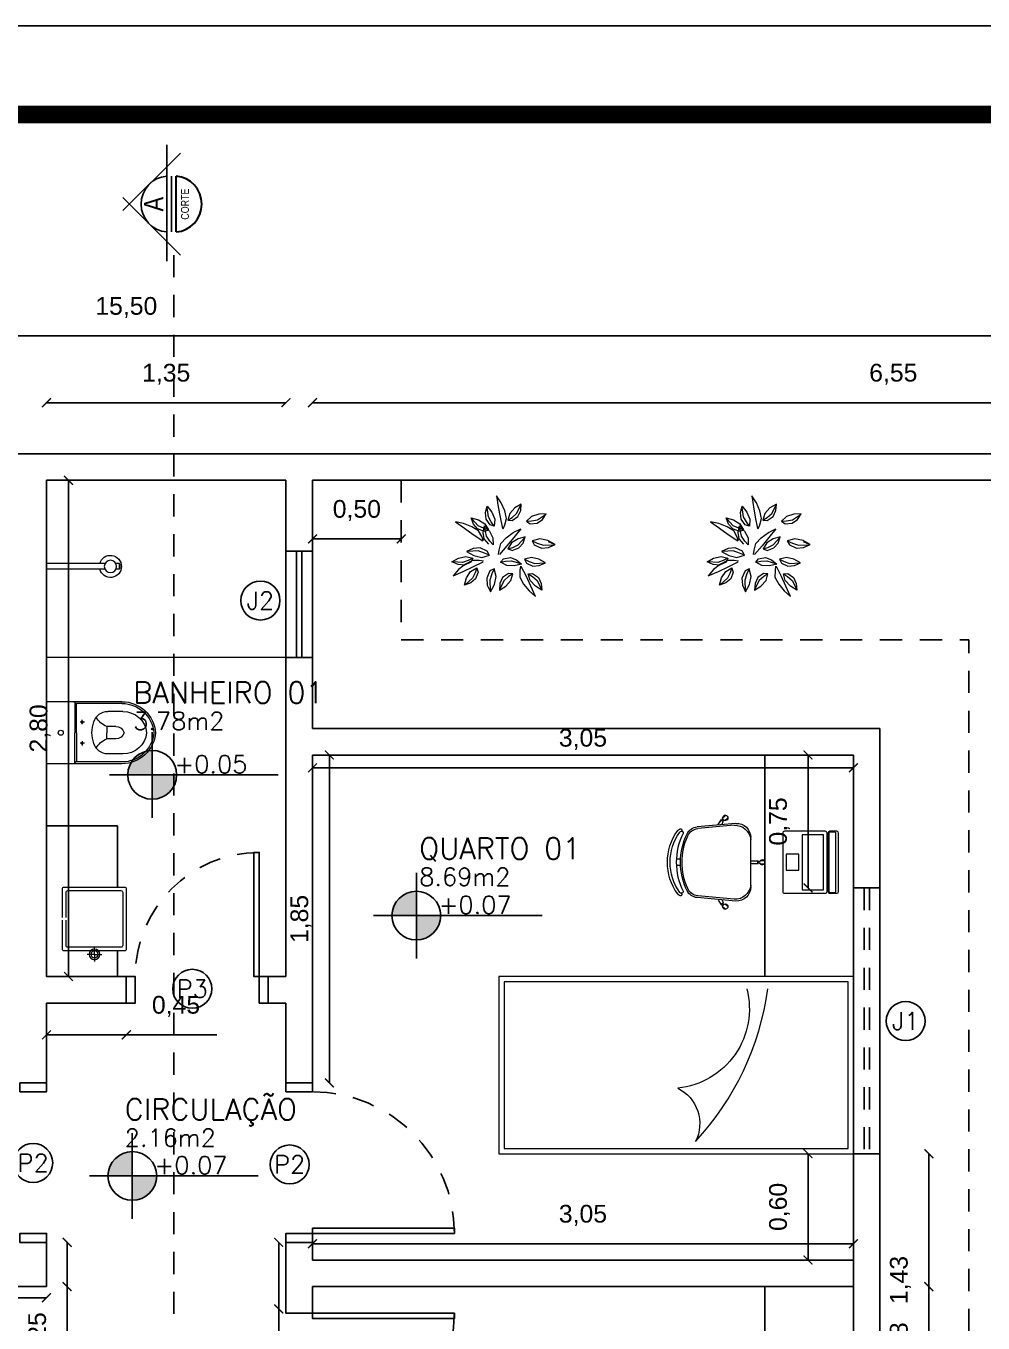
# Model space of a CAD drawing. Header units: millimetres. Extents: x -72 to 470, y 3 to 161.
# Drawn here: x 399.06 to 404.46, y 57.42 to 64.74 of the extents above; entities that cross this region are included whole.
import ezdxf
from ezdxf.enums import TextEntityAlignment as Align

# ---------------------------------------------------------------- set-up
doc = ezdxf.new("R2010")
doc.units = ezdxf.units.MM
doc.linetypes.add('HIDDEN2', pattern=[0.1875, 0.125, -0.0625])
doc.layers.get('0').update_dxf_attribs({"color": 3})
for name, color, linetype in [('003', 3, 'Continuous'), ('COTA', 7, 'Continuous'), ('COTAS', 7, 'Continuous'), ('DIVERSOS', 1, 'Continuous'), ('E-Pen-B', 5, 'Continuous'), ('E-pen-y', 2, 'Continuous'), ('ESQUQDRIA', 2, 'Continuous'), ('JANELAS_EXTERNO', 1, 'Continuous'), ('LAYER2', 5, 'Continuous'), ('Nomes de Ruas', 3, 'Continuous'), ('PROJEÇÃO', 1, 'HIDDEN2'), ('txt_0', 7, 'Continuous'), ('txt_1', 7, 'Continuous')]:
    doc.layers.add(name, color=color, linetype=linetype)
for name, color, linetype, lineweight in [('E-Lay-9', 9, 'Continuous', 9), ('E-Pen-G', 3, 'Continuous', 30), ('E-Txt-W', 7, 'Continuous', 20)]:
    doc.layers.add(name, color=color, linetype=linetype, lineweight=lineweight)
doc.styles.add('F2', font='ARIALN.TTF')
doc.styles.add('PADRAO_TXT', font='romans.shx')
doc.styles.get("Standard").update_dxf_attribs({"font": 'arial.ttf'})
doc.dimstyles.new('ISO-25', dxfattribs={"dimtxt": 0.1, "dimasz": 0.05, "dimexe": 1.25, "dimexo": 0.625, "dimgap": 0.1, "dimtad": 1, "dimzin": 1, "dimtxsty": 'Standard', "dimblk": 'ARCHTICK', "dimcen": 2.5, "dimse1": 1, "dimse2": 1, "dimazin": 3, "dimtfac": 1, "dimtmove": 0, "dimatfit": 3, "dimldrblk": 'ARCHTICK', "dimfxl": 1, "dimarcsym": 0})

# ---------------------------------------------------------------- blocks, each defined once
blk = doc.blocks.new('sc_codj')
at = {"layer": 'txt_0', "style": 'PADRAO_TXT'}
blk.add_attdef('CODIGO_JANELA', text='', height=1, dxfattribs=at).set_placement((0, 0), align=Align.MIDDLE)
blk = doc.blocks.new('sc_codp')
at = {"layer": 'txt_0', "style": 'PADRAO_TXT'}
blk.add_attdef('CODIGO_PORTA', text='', height=1, dxfattribs=at).set_placement((0, 0), align=Align.MIDDLE)
blk = doc.blocks.new('_ArchTick')
at = {"color": 0, "linetype": 'ByBlock', "const_width": 0.15}
blk.add_lwpolyline([(-0.5, -0.5), (0.5, 0.5)], dxfattribs=at)
blk = doc.blocks.new('*D333')
at = {"layer": 'Defpoints', "color": 0, "transparency": 16777216}
for p in [(400.6792, 57.8702), (400.6792, 57.7781), (403.7292, 57.7781)]:
    blk.add_point(p, dxfattribs=at)
at = {"layer": 'txt_1', "color": 0, "lineweight": -2, "transparency": 16777216}
blk.add_line((403.7292, 57.8702), (400.6792, 57.8702), dxfattribs=at)
at = {"layer": 'txt_1', "color": 0, "lineweight": -2, "transparency": 16777216, "xscale": 0.05, "yscale": 0.05, "zscale": 0.05, "rotation": 180}
blk.add_blockref('_ArchTick', (400.6792, 57.8702), dxfattribs=at)
at = {"layer": 'txt_1', "color": 0, "lineweight": -2, "transparency": 16777216, "xscale": 0.05, "yscale": 0.05, "zscale": 0.05}
blk.add_blockref('_ArchTick', (403.7292, 57.8702), dxfattribs=at)
at = {"layer": 'txt_1', "color": 0, "transparency": 16777216, "insert": (402.2042, 58.0303), "char_height": 0.1, "attachment_point": 5}
blk.add_mtext('3,05', dxfattribs=at)
blk = doc.blocks.new('*D334')
at = {"layer": 'Defpoints', "color": 0, "transparency": 16777216}
for p in [(400.6792, 60.6281), (400.7741, 60.6281), (400.6792, 58.7781)]:
    blk.add_point(p, dxfattribs=at)
at = {"layer": 'txt_1', "color": 0, "lineweight": -2, "transparency": 16777216}
blk.add_line((400.7741, 58.7781), (400.7741, 60.6281), dxfattribs=at)
at = {"layer": 'txt_1', "color": 0, "lineweight": -2, "transparency": 16777216, "xscale": 0.05, "yscale": 0.05, "zscale": 0.05}
for p, rotation in [((400.7741, 60.6281), 90), ((400.7741, 58.7781), 270)]:
    blk.add_blockref('_ArchTick', p, dxfattribs=dict(at, rotation=rotation))
at = {"layer": 'txt_1', "color": 0, "transparency": 16777216, "insert": (400.614, 59.7031), "char_height": 0.1, "attachment_point": 5, "rotation": 90}
blk.add_mtext('1,85', dxfattribs=at)
blk = doc.blocks.new('*D335')
at = {"layer": 'Defpoints', "color": 0, "transparency": 16777216}
for p in [(400.6792, 60.6281), (403.7292, 60.6281), (403.7292, 60.556)]:
    blk.add_point(p, dxfattribs=at)
at = {"layer": 'txt_1', "color": 0, "lineweight": -2, "transparency": 16777216}
blk.add_line((400.6792, 60.556), (403.7292, 60.556), dxfattribs=at)
at = {"layer": 'txt_1', "color": 0, "lineweight": -2, "transparency": 16777216, "xscale": 0.05, "yscale": 0.05, "zscale": 0.05, "rotation": 180}
blk.add_blockref('_ArchTick', (400.6792, 60.556), dxfattribs=at)
at = {"layer": 'txt_1', "color": 0, "lineweight": -2, "transparency": 16777216, "xscale": 0.05, "yscale": 0.05, "zscale": 0.05}
blk.add_blockref('_ArchTick', (403.7292, 60.556), dxfattribs=at)
at = {"layer": 'txt_1', "color": 0, "transparency": 16777216, "insert": (402.2042, 60.7161), "char_height": 0.1, "attachment_point": 5}
blk.add_mtext('3,05', dxfattribs=at)
blk = doc.blocks.new('*D336')
at = {"layer": 'Defpoints', "color": 0, "transparency": 16777216}
for p in [(403.7292, 60.6281), (403.4733, 59.8781), (403.7292, 59.8781)]:
    blk.add_point(p, dxfattribs=at)
at = {"layer": 'txt_1', "color": 0, "lineweight": -2, "transparency": 16777216}
blk.add_line((403.4733, 60.6281), (403.4733, 59.8781), dxfattribs=at)
at = {"layer": 'txt_1', "color": 0, "lineweight": -2, "transparency": 16777216, "xscale": 0.05, "yscale": 0.05, "zscale": 0.05}
for p, rotation in [((403.4733, 60.6281), 90), ((403.4733, 59.8781), 270)]:
    blk.add_blockref('_ArchTick', p, dxfattribs=dict(at, rotation=rotation))
at = {"layer": 'txt_1', "color": 0, "transparency": 16777216, "insert": (403.3132, 60.2531), "char_height": 0.1, "attachment_point": 5, "rotation": 90}
blk.add_mtext('0,75', dxfattribs=at)
blk = doc.blocks.new('*D337')
at = {"layer": 'Defpoints', "color": 0, "transparency": 16777216}
for p in [(403.7292, 58.3781), (403.4733, 57.7781), (403.7292, 57.7781)]:
    blk.add_point(p, dxfattribs=at)
at = {"layer": 'txt_1', "color": 0, "lineweight": -2, "transparency": 16777216}
blk.add_line((403.4733, 58.3781), (403.4733, 57.7781), dxfattribs=at)
at = {"layer": 'txt_1', "color": 0, "lineweight": -2, "transparency": 16777216, "xscale": 0.05, "yscale": 0.05, "zscale": 0.05}
for p, rotation in [((403.4733, 58.3781), 90), ((403.4733, 57.7781), 270)]:
    blk.add_blockref('_ArchTick', p, dxfattribs=dict(at, rotation=rotation))
at = {"layer": 'txt_1', "color": 0, "transparency": 16777216, "insert": (403.3132, 58.0781), "char_height": 0.1, "attachment_point": 5, "rotation": 90}
blk.add_mtext('0,60', dxfattribs=at)
blk = doc.blocks.new('*D338')
at = {"layer": 'Defpoints', "color": 0, "transparency": 16777216}
for p in [(399.1792, 62.1781), (399.3033, 62.1781), (399.1792, 59.3781)]:
    blk.add_point(p, dxfattribs=at)
at = {"layer": 'txt_1', "color": 0, "lineweight": -2, "transparency": 16777216}
blk.add_line((399.3033, 59.3781), (399.3033, 62.1781), dxfattribs=at)
at = {"layer": 'txt_1', "color": 0, "lineweight": -2, "transparency": 16777216, "xscale": 0.05, "yscale": 0.05, "zscale": 0.05}
for p, rotation in [((399.3033, 62.1781), 90), ((399.3033, 59.3781), 270)]:
    blk.add_blockref('_ArchTick', p, dxfattribs=dict(at, rotation=rotation))
at = {"layer": 'txt_1', "color": 0, "transparency": 16777216, "insert": (399.1432, 60.7781), "char_height": 0.1, "attachment_point": 5, "rotation": 90}
blk.add_mtext('2,80', dxfattribs=at)
blk = doc.blocks.new('*D347')
at = {"layer": 'Defpoints', "color": 0, "transparency": 16777216}
for p in [(399.1792, 59.2281), (399.6292, 59.2281), (399.6292, 59.0492)]:
    blk.add_point(p, dxfattribs=at)
at = {"layer": 'txt_1', "color": 0, "lineweight": -2, "transparency": 16777216}
for p, q in [((399.1792, 59.0492), (399.6292, 59.0492)), ((399.6292, 59.0492), (400.1397, 59.0492))]:
    blk.add_line(p, q, dxfattribs=at)
at = {"layer": 'txt_1', "color": 0, "lineweight": -2, "transparency": 16777216, "xscale": 0.05, "yscale": 0.05, "zscale": 0.05, "rotation": 180}
blk.add_blockref('_ArchTick', (399.1792, 59.0492), dxfattribs=at)
at = {"layer": 'txt_1', "color": 0, "lineweight": -2, "transparency": 16777216, "xscale": 0.05, "yscale": 0.05, "zscale": 0.05}
blk.add_blockref('_ArchTick', (399.6292, 59.0492), dxfattribs=at)
at = {"layer": 'txt_1', "color": 0, "transparency": 16777216, "insert": (399.9095, 59.2093), "char_height": 0.1, "attachment_point": 5}
blk.add_mtext('0,45', dxfattribs=at)
blk = doc.blocks.new('*D321')
at = {"layer": 'Defpoints', "color": 0, "transparency": 16777216}
for p in [(391.8792, 62.993), (391.8792, 62.3281), (407.3792, 62.3281)]:
    blk.add_point(p, dxfattribs=at)
at = {"layer": 'txt_1', "color": 0, "lineweight": -2, "transparency": 16777216}
blk.add_line((407.3792, 62.993), (391.8792, 62.993), dxfattribs=at)
at = {"layer": 'txt_1', "color": 0, "lineweight": -2, "transparency": 16777216, "xscale": 0.05, "yscale": 0.05, "zscale": 0.05, "rotation": 180}
blk.add_blockref('_ArchTick', (391.8792, 62.993), dxfattribs=at)
at = {"layer": 'txt_1', "color": 0, "lineweight": -2, "transparency": 16777216, "xscale": 0.05, "yscale": 0.05, "zscale": 0.05}
blk.add_blockref('_ArchTick', (407.3792, 62.993), dxfattribs=at)
at = {"layer": 'txt_1', "color": 0, "transparency": 16777216, "insert": (399.6292, 63.1531), "char_height": 0.1, "attachment_point": 5}
blk.add_mtext('15,50', dxfattribs=at)
blk = doc.blocks.new('vaso-s')
at = {"color": 8}
for start, end in [(0, 180), (180, 0)]:
    blk.add_arc((0.08, 0), 0.0143, start, end, dxfattribs=at)
at = {"layer": 'E-Lay-9', "color": 8}
for p, q in [((0, 0.17), (0, 0)), ((0.4256, 0.175), (0.005, 0.175)), ((0.16, 0.17), (0.16, 0.17)), ((0.16, 0.17), (0.16, 0)), ((0.4256, 0.165), (0.165, 0.165)), ((0.17, 0), (0.17, 0.16)), ((0.4306, 0.12), (0.3459, 0.12)), ((0.2134, 0.06), (0.1891, 0.06)), ((0.2013, 0.0479), (0.2013, 0.0722)), ((0.3406, 0.035), (0.3406, 0)), ((0.3906, 0.035), (0.3406, 0.035)), ((0, -0.17), (0, 0)), ((0.16, -0.17), (0.16, 0)), ((0.17, 0), (0.17, -0.1601)), ((0.2134, -0.06), (0.1891, -0.06)), ((0.2013, -0.0479), (0.2013, -0.0722)), ((0.3406, -0.035), (0.3406, 0)), ((0.3906, -0.035), (0.3406, -0.035)), ((0.4306, -0.12), (0.3459, -0.12)), ((0.4256, -0.175), (0.005, -0.175)), ((0.16, -0.17), (0.16, -0.17)), ((0.4256, -0.165), (0.165, -0.165))]:
    blk.add_line(p, q, dxfattribs=at)
for centre in [(0.2013, 0.06), (0.2013, -0.06)]:
    blk.add_circle(centre, 0.005, dxfattribs=at)
for centre, radius, start, end in [((0.005, 0.17), 0.005, 90, 180), ((0.155, 0.17), 0.005, 0, 90), ((0.165, 0.17), 0.00495, 180, 270), ((0.165, 0.16), 0.00495, 0, 90), ((0.4256, -0.015), 0.19, 4.52806, 90), ((0.4256, -0.015), 0.18, 4.78019, 90), ((0.3459, 0.0375), 0.0825, 90, 163.03545), ((0.3754, 0.1358), 0.1066, 206.93947, 250.96472), ((0.4306, -0.015), 0.135, 6.37937, 90), ((0.518, -0.015), 0.2624, 163.03545, 176.7233), ((0.3906, -0.015), 0.05, 17.4576, 90), ((0.518, 0.015), 0.2624, 183.2767, 196.96455), ((0.3459, -0.0375), 0.0825, 196.96455, 270), ((0.3754, -0.1358), 0.1066, 109.03528, 153.06053), ((0.3906, 0.015), 0.05, 270, 342.5424), ((0.4256, 0.015), 0.19, 270, 355.47194), ((0.4256, 0.015), 0.18, 270, 355.21981), ((0.4306, 0.015), 0.135, 270, 353.62063), ((0.005, -0.17), 0.005, 180, 270), ((0.155, -0.17), 0.005, 270, 0), ((0.165, -0.17), 0.00495, 90, 180), ((0.165, -0.1601), 0.00495, 270, 0)]:
    blk.add_arc(centre, radius, start, end, dxfattribs=at)
blk = doc.blocks.new('Chuveiro')
at = {"layer": 'E-Lay-9', "color": 8}
for p, q in [((-0.0311, 0.0156), (-0.3604, 0.0156)), ((0.0509, 0.0156), (0.0311, 0.0156)), ((0.0509, 0.0156), (0.0509, -0.0156)), ((-0.0311, -0.0156), (-0.3604, -0.0156)), ((0.0509, -0.0156), (0.0311, -0.0156))]:
    blk.add_line(p, q, dxfattribs=at)
blk.add_circle((0, 0), 0.0348, dxfattribs=at)
for centre, radius, start, end in [((0, 0), 0.0624, 194.4775, 165.5225), ((0.0093, 0), 0.0444, 339.42663, 20.57337)]:
    blk.add_arc(centre, radius, start, end, dxfattribs=at)
blk = doc.blocks.new('Cadeira')
at = {"layer": 'E-Lay-9', "color": 8}
for p, q in [((-0.0093, 0.0535), (-0.0093, 0.0769)), ((0.0096, 0.0535), (0.0096, 0.0769)), ((-0.1393, 0), (0.1393, 0)), ((-0.0075, 0), (-0.0075, 0.0425)), ((-0.0075, 0.0425), (-0.0056, 0.0425)), ((0.0056, 0.0425), (0.0075, 0.0425)), ((0.0075, 0), (0.0075, 0.0425)), ((-0.25, -0.1588), (-0.265, -0.1409)), ((-0.2355, -0.1467), (-0.2505, -0.1288)), ((-0.2192, -0.0836), (-0.1996, -0.3023)), ((-0.2087, -0.0936), (-0.1898, -0.2982)), ((0.2087, -0.0936), (0.1898, -0.2982)), ((0.2192, -0.0836), (0.1996, -0.3023)), ((0.2355, -0.1467), (0.2505, -0.1288)), ((0.25, -0.1588), (0.265, -0.1409)), ((-0.2398, -0.1647), (-0.2413, -0.1659)), ((-0.2133, -0.1847), (-0.2413, -0.1659)), ((-0.2298, -0.1563), (-0.2313, -0.1575)), ((-0.2144, -0.1618), (-0.2298, -0.1563)), ((0.2133, -0.1847), (0.2413, -0.1659)), ((0.2144, -0.1618), (0.2298, -0.1563)), ((0.2298, -0.1563), (0.2313, -0.1575)), ((0.2398, -0.1647), (0.2413, -0.1659)), ((-0.0175, -0.3961), (-0.0175, -0.4196)), ((0.0175, -0.3961), (0.0175, -0.4196))]:
    blk.add_line(p, q, dxfattribs=at)
blk.add_lwpolyline([(0.1631, -0.3812, -0.237888), (-0.1631, -0.3812, 0.605717), (-0.1738, -0.3953, 0.122717), (-0.17, -0.4, 0.323529), (0.17, -0.4, 0.122717), (0.1738, -0.3953, 0.605717)], format="xyb", close=True, dxfattribs=at)
for centre in [(0, 0.0466), (-0.2382, -0.1579), (0.2382, -0.1579)]:
    blk.add_circle(centre, 0.005, dxfattribs=at)
for centre, radius, start, end in [((0.0001, 0.0652), 0.015, 281.63338, 257.45365), ((-0.1393, -0.08), 0.08, 90, 182.56924), ((0, 0.0475), 0.0075, 221.81031, 318.18969), ((0.1393, -0.08), 0.08, 357.43076, 90), ((-0.1202, -0.0886), 0.0887, 95.59249, 183.25223), ((0.1202, -0.0886), 0.0887, 356.74777, 84.40751), ((-0.2502, -0.1438), 0.015, 322.54635, 298.36662), ((0.2502, -0.1438), 0.015, 241.63338, 217.45365), ((-0.2388, -0.1573), 0.0075, 261.81031, 358.18969), ((0.2388, -0.1573), 0.0075, 181.81031, 278.18969), ((-0.1299, -0.296), 0.07, 185.12125, 243.60471), ((-0.1201, -0.2918), 0.07, 185.2999, 245.73609), ((0, -0.0343), 0.3622, 243.60471, 296.39529), ((0, -0.0254), 0.3622, 245.73609, 294.26391), ((0.1201, -0.2918), 0.07, 294.26391, 354.7001), ((0.1299, -0.296), 0.07, 296.39529, 354.87875), ((-0.1819, -0.3961), 0.00782, 29.81088, 225.32554), ((-0.1625, -0.39), 0.0275, 205.14546, 233.45713), ((0, -0.1648), 0.3052, 234.12379, 305.87621), ((-0.1625, -0.39), 0.0125, 205.14546, 233.1301), ((0.1819, -0.3961), 0.00782, 314.67446, 150.18912), ((0.1625, -0.39), 0.0275, 306.54287, 334.85454)]:
    blk.add_arc(centre, radius, start, end, dxfattribs=at)
blk = doc.blocks.new('Notebook')
at = {"layer": 'E-Lay-9', "color": 8}
for p, q in [((-0.175, 0.305), (-0.175, 0.3)), ((-0.175, 0.3), (-0.175, 0.265)), ((0.165, 0.315), (-0.165, 0.315)), ((0.175, 0.3), (0.175, 0.305)), ((0.175, 0.265), (0.175, 0.3)), ((-0.165, 0.255), (0.165, 0.255))]:
    blk.add_line(p, q, dxfattribs=at)
for points in [[(-0.165, 0.26), (0.165, 0.26, 0.414214), (0.17, 0.265), (0.17, 0.295, 0.414214), (0.165, 0.3), (-0.165, 0.3, 0.414214), (-0.17, 0.295), (-0.17, 0.265, 0.414214)], [(-0.165, 0), (0.165, 0, 0.414214), (0.175, 0.01), (0.175, 0.24, 0.414214), (0.165, 0.25), (-0.165, 0.25, 0.414214), (-0.175, 0.24), (-0.175, 0.01, 0.414214)]]:
    blk.add_lwpolyline(points, format="xyb", close=True, dxfattribs=at)
for points in [[(-0.155, 0.11), (0.155, 0.11), (0.155, 0.23), (-0.155, 0.23)], [(-0.105, 0.25), (-0.145, 0.25), (-0.145, 0.255), (-0.105, 0.255)], [(0.105, 0.25), (0.145, 0.25), (0.145, 0.255), (0.105, 0.255)], [(-0.045, 0.02), (0.045, 0.02), (0.045, 0.09), (-0.045, 0.09)]]:
    blk.add_lwpolyline(points, close=True, dxfattribs=at)
for centre, start, end in [((-0.165, 0.305), 90, 180), ((0.165, 0.305), 0, 90), ((-0.165, 0.265), 180, 270), ((0.165, 0.265), 270, 360)]:
    blk.add_arc(centre, 0.01, start, end, dxfattribs=at)
blk = doc.blocks.new('nivel')
at = {"layer": 'DIVERSOS'}
h = blk.add_hatch(color=256, dxfattribs=at)
h.paths.add_polyline_path([(0, 0.1375, 0.414214), (-0.1375, 0), (0, 0)])
h.paths.add_polyline_path([(0, 0), (0, -0.1375, 0.414214), (0.1375, 0)])
for p, q in [((0, 0.2417), (0, -0.2417)), ((0.7095, 0), (-0.2418, 0))]:
    blk.add_line(p, q, dxfattribs=at)
blk.add_circle((0, 0), 0.1375, dxfattribs=at)
blk = doc.blocks.new('arb-pl48')
at = {"color": 8}
for p, q in [((0.059, 0.55), (0.01, 0.624)), ((0.01, 0.624), (0.028, 0.508)), ((0.095, 0.465), (0.059, 0.55)), ((-0.106, 0.447), (-0.088, 0.514)), ((-0.1, 0.379), (-0.106, 0.447)), ((-0.088, 0.514), (-0.039, 0.453)), ((-0.076, 0.404), (-0.088, 0.502)), ((-0.039, 0.453), (-0.008, 0.379)), ((0.028, 0.508), (0.047, 0.398)), ((0.114, 0.385), (0.095, 0.465)), ((0.147, 0.438), (0.127, 0.367)), ((0.201, 0.497), (0.147, 0.438)), ((0.171, 0.397), (0.219, 0.438)), ((0.172, 0.364), (0.233, 0.407)), ((0.268, 0.537), (0.201, 0.497)), ((0.219, 0.438), (0.264, 0.526)), ((0.233, 0.407), (0.262, 0.468)), ((0.262, 0.468), (0.268, 0.537)), ((0.374, 0.408), (0.321, 0.357)), ((0.45, 0.432), (0.374, 0.408)), ((0.436, 0.372), (0.519, 0.426)), ((0.528, 0.434), (0.45, 0.432)), ((0.489, 0.376), (0.528, 0.434)), ((-0.334, 0.335), (-0.42, 0.352)), ((-0.42, 0.352), (-0.325, 0.283)), ((-0.247, 0.3), (-0.334, 0.335)), ((-0.325, 0.283), (-0.234, 0.218)), ((-0.231, 0.328), (-0.255, 0.393)), ((-0.255, 0.393), (-0.18, 0.371)), ((-0.182, 0.31), (-0.248, 0.383)), ((-0.178, 0.257), (-0.247, 0.3)), ((-0.188, 0.276), (-0.231, 0.328)), ((-0.118, 0.251), (-0.188, 0.276)), ((-0.125, 0.283), (-0.182, 0.31)), ((-0.18, 0.371), (-0.113, 0.329)), ((-0.131, 0.241), (-0.118, 0.309)), ((-0.075, 0.266), (-0.125, 0.283)), ((-0.118, 0.309), (-0.064, 0.253)), ((-0.097, 0.201), (-0.117, 0.297)), ((-0.113, 0.329), (-0.075, 0.266)), ((-0.057, 0.318), (-0.1, 0.379)), ((-0.045, 0.349), (-0.076, 0.404)), ((-0.015, 0.306), (-0.057, 0.318)), ((-0.014, 0.306), (-0.045, 0.349)), ((-0.008, 0.379), (-0.014, 0.306)), ((0.047, 0.398), (0.071, 0.282)), ((0.077, 0.276), (0.095, 0.318)), ((0.095, 0.318), (0.114, 0.385)), ((0.127, 0.367), (0.171, 0.397)), ((0.128, 0.367), (0.172, 0.364)), ((0.184, 0.238), (0.262, 0.277)), ((0.262, 0.277), (0.189, 0.186)), ((0.321, 0.357), (0.375, 0.36)), ((0.322, 0.356), (0.359, 0.331)), ((0.359, 0.331), (0.433, 0.338)), ((0.375, 0.36), (0.436, 0.372)), ((0.433, 0.338), (0.489, 0.376)), ((-0.234, 0.218), (-0.135, 0.153)), ((-0.144, 0.197), (-0.178, 0.257)), ((-0.127, 0.153), (-0.144, 0.197)), ((-0.119, 0.174), (-0.131, 0.241)), ((-0.071, 0.117), (-0.119, 0.174)), ((-0.076, 0.265), (-0.118, 0.251)), ((-0.062, 0.149), (-0.097, 0.201)), ((-0.064, 0.253), (-0.028, 0.182)), ((-0.026, 0.109), (-0.062, 0.149)), ((-0.028, 0.182), (-0.026, 0.109)), ((0.053, 0.123), (0.109, 0.182)), ((0.109, 0.182), (0.184, 0.238)), ((0.189, 0.186), (0.118, 0.1)), ((0.234, 0.173), (0.167, 0.13)), ((0.309, 0.195), (0.234, 0.173)), ((0.236, 0.112), (0.302, 0.185)), ((0.286, 0.129), (0.309, 0.195)), ((0.461, 0.174), (0.382, 0.152)), ((0.382, 0.153), (0.404, 0.109)), ((0.382, 0.152), (0.435, 0.128)), ((0.546, 0.155), (0.461, 0.174)), ((0.621, 0.114), (0.546, 0.155)), ((0.621, 0.111), (0.552, 0.143)), ((-0.235, 0.072), (-0.304, 0.039)), ((-0.304, 0.039), (-0.229, -0.002)), ((-0.183, 0.047), (-0.291, 0.042)), ((-0.161, 0.078), (-0.235, 0.072)), ((-0.118, 0.024), (-0.183, 0.047)), ((-0.087, 0.043), (-0.161, 0.078)), ((-0.144, -0.021), (-0.065, 0.001)), ((-0.065, 0.001), (-0.118, 0.024)), ((-0.065, -0.001), (-0.087, 0.043)), ((0.03, 0.009), (0.036, 0.055)), ((0.036, 0.055), (0.053, 0.123)), ((0.118, 0.1), (0.039, 0.011)), ((0.167, 0.13), (0.129, 0.067)), ((0.129, 0.067), (0.179, 0.084)), ((0.13, 0.067), (0.172, 0.052)), ((0.172, 0.052), (0.242, 0.078)), ((0.179, 0.084), (0.236, 0.112)), ((0.242, 0.078), (0.286, 0.129)), ((0.404, 0.109), (0.478, 0.075)), ((0.435, 0.128), (0.5, 0.106)), ((0.478, 0.075), (0.552, 0.081)), ((0.5, 0.106), (0.608, 0.111)), ((0.552, 0.081), (0.621, 0.114)), ((-0.456, -0.066), (-0.387, -0.028)), ((-0.393, -0.096), (-0.456, -0.066)), ((-0.345, -0.073), (-0.444, -0.068)), ((-0.326, -0.101), (-0.393, -0.096)), ((-0.387, -0.028), (-0.31, -0.011)), ((-0.314, -0.092), (-0.387, -0.149)), ((-0.286, -0.052), (-0.345, -0.073)), ((-0.338, -0.168), (-0.237, -0.121)), ((-0.258, -0.07), (-0.326, -0.101)), ((-0.242, -0.053), (-0.314, -0.092)), ((-0.31, -0.011), (-0.238, -0.029)), ((-0.238, -0.029), (-0.286, -0.052)), ((-0.261, -0.169), (-0.198, -0.131)), ((-0.238, -0.03), (-0.258, -0.07)), ((-0.173, -0.054), (-0.242, -0.053)), ((-0.237, -0.121), (-0.131, -0.068)), ((-0.229, -0.002), (-0.144, -0.021)), ((-0.198, -0.131), (-0.215, -0.181)), ((-0.198, -0.132), (-0.183, -0.174)), ((-0.127, -0.06), (-0.173, -0.054)), ((0.052, -0.07), (0.081, -0.036)), ((0.052, -0.071), (0.104, -0.06)), ((0.116, -0.106), (0.052, -0.071)), ((0.081, -0.036), (0.155, -0.023)), ((0.104, -0.06), (0.167, -0.056)), ((0.195, -0.11), (0.116, -0.106)), ((0.155, -0.023), (0.218, -0.046)), ((0.167, -0.056), (0.26, -0.086)), ((0.271, -0.091), (0.195, -0.11)), ((0.218, -0.046), (0.271, -0.091)), ((0.26, -0.111), (0.254, -0.157)), ((0.321, -0.221), (0.268, -0.116)), ((0.373, -0.022), (0.301, -0.04)), ((0.301, -0.04), (0.349, -0.063)), ((0.302, -0.041), (0.321, -0.081)), ((0.321, -0.081), (0.389, -0.112)), ((0.349, -0.063), (0.409, -0.084)), ((0.45, -0.039), (0.373, -0.022)), ((0.389, -0.112), (0.456, -0.107)), ((0.409, -0.084), (0.507, -0.079)), ((0.519, -0.077), (0.45, -0.039)), ((0.456, -0.107), (0.519, -0.077)), ((-0.387, -0.149), (-0.445, -0.215)), ((-0.445, -0.215), (-0.338, -0.168)), ((-0.326, -0.311), (-0.304, -0.236)), ((-0.243, -0.238), (-0.316, -0.304)), ((-0.304, -0.236), (-0.261, -0.169)), ((-0.209, -0.244), (-0.26, -0.287)), ((-0.215, -0.181), (-0.243, -0.238)), ((-0.183, -0.174), (-0.209, -0.244)), ((-0.059, -0.163), (-0.093, -0.238)), ((-0.093, -0.238), (-0.087, -0.311)), ((-0.039, -0.194), (-0.062, -0.259)), ((-0.062, -0.259), (-0.057, -0.368)), ((-0.015, -0.142), (-0.059, -0.163)), ((-0.016, -0.142), (-0.039, -0.194)), ((0.006, -0.22), (-0.016, -0.142)), ((-0.013, -0.305), (0.006, -0.22)), ((0.088, -0.264), (0.043, -0.351)), ((0.073, -0.232), (0.045, -0.293)), ((0.134, -0.19), (0.073, -0.232)), ((0.136, -0.222), (0.088, -0.264)), ((0.106, -0.322), (0.16, -0.264)), ((0.179, -0.193), (0.134, -0.19)), ((0.18, -0.193), (0.136, -0.222)), ((0.16, -0.264), (0.18, -0.193)), ((0.254, -0.157), (0.253, -0.227)), ((0.253, -0.227), (0.292, -0.299)), ((0.368, -0.323), (0.321, -0.221)), ((0.361, -0.264), (0.341, -0.193)), ((0.341, -0.193), (0.385, -0.222)), ((0.342, -0.193), (0.386, -0.19)), ((0.415, -0.322), (0.361, -0.264)), ((0.385, -0.222), (0.433, -0.264)), ((0.386, -0.19), (0.447, -0.232)), ((0.433, -0.264), (0.477, -0.351)), ((0.447, -0.232), (0.476, -0.293)), ((-0.26, -0.287), (-0.326, -0.311)), ((-0.087, -0.311), (-0.054, -0.381)), ((-0.054, -0.381), (-0.013, -0.305)), ((0.045, -0.293), (0.039, -0.363)), ((0.039, -0.363), (0.106, -0.322)), ((0.292, -0.299), (0.349, -0.372)), ((0.349, -0.372), (0.415, -0.43)), ((0.415, -0.43), (0.368, -0.323)), ((0.482, -0.363), (0.415, -0.322)), ((0.476, -0.293), (0.482, -0.363))]:
    blk.add_line(p, q, dxfattribs=at)
blk = doc.blocks.new('A$C55E71383')
at = {"layer": 'E-Lay-9', "color": 0, "xscale": 0.5399999999999991, "yscale": 0.5399999999999991, "zscale": 0.5399999999999991, "rotation": 179.9999999999999}
blk.add_blockref('arb-pl48', (0, 0), dxfattribs=at)
blk = doc.blocks.new('*D375')
at = {"layer": 'COTAS', "color": 0, "lineweight": -2, "transparency": 16777216}
blk.add_line((407.2292, 62.6162), (400.6792, 62.6162), dxfattribs=at)
at = {"layer": 'Defpoints', "color": 0, "transparency": 16777216}
for p in [(400.6792, 62.6162), (400.6792, 62.1781), (407.2292, 62.1781)]:
    blk.add_point(p, dxfattribs=at)
at = {"layer": 'COTAS', "color": 0, "lineweight": -2, "transparency": 16777216, "xscale": 0.05, "yscale": 0.05, "zscale": 0.05, "rotation": 180}
blk.add_blockref('_ArchTick', (400.6792, 62.6162), dxfattribs=at)
at = {"layer": 'COTAS', "color": 0, "lineweight": -2, "transparency": 16777216, "xscale": 0.05, "yscale": 0.05, "zscale": 0.05}
blk.add_blockref('_ArchTick', (407.2292, 62.6162), dxfattribs=at)
at = {"layer": 'COTAS', "color": 0, "transparency": 16777216, "insert": (403.9542, 62.7763), "char_height": 0.1, "attachment_point": 5}
blk.add_mtext('6,55', dxfattribs=at)
blk = doc.blocks.new('*D376')
at = {"layer": 'COTAS', "color": 0, "lineweight": -2, "transparency": 16777216}
blk.add_line((400.5292, 62.6162), (399.1792, 62.6162), dxfattribs=at)
at = {"layer": 'Defpoints', "color": 0, "transparency": 16777216}
for p in [(399.1792, 62.6162), (399.1792, 62.1781), (400.5292, 62.1781)]:
    blk.add_point(p, dxfattribs=at)
at = {"layer": 'COTAS', "color": 0, "lineweight": -2, "transparency": 16777216, "xscale": 0.05, "yscale": 0.05, "zscale": 0.05, "rotation": 180}
blk.add_blockref('_ArchTick', (399.1792, 62.6162), dxfattribs=at)
at = {"layer": 'COTAS', "color": 0, "lineweight": -2, "transparency": 16777216, "xscale": 0.05, "yscale": 0.05, "zscale": 0.05}
blk.add_blockref('_ArchTick', (400.5292, 62.6162), dxfattribs=at)
at = {"layer": 'COTAS', "color": 0, "transparency": 16777216, "insert": (399.8542, 62.7763), "char_height": 0.1, "attachment_point": 5}
blk.add_mtext('1,35', dxfattribs=at)
blk = doc.blocks.new('Ind-cor_Hor')
at = {"layer": 'E-Pen-B', "color": 2}
blk.add_line((-0.35, 0), (0.35, 0), dxfattribs=at)
at = {"layer": 'E-Pen-G', "color": 7}
blk.add_line((-0.35, -0.058), (0.35, -0.058), dxfattribs=at)
blk.add_arc((0, -0.029), 0.351, 184.7802, 355.2198, dxfattribs=at)
at = {"layer": 'E-pen-y', "color": 2}
for p, q in [((-0.639, -0.114), (0.082, 0.607)), ((0.639, -0.114), (-0.082, 0.607)), ((-0.714, 0.058), (0.74, 0.058))]:
    blk.add_line(p, q, dxfattribs=at)
blk.add_arc((0, 0.029), 0.351, 4.7802, 175.2198, dxfattribs=at)
at = {"layer": 'E-Txt-W', "color": 2, "style": 'F2'}
blk.add_attdef('CORTE', text='', height=0.23, dxfattribs=at).set_placement((-0.001, 0.1), align=Align.CENTER)
at = {"layer": 'E-Txt-W', "color": 7, "style": 'F2'}
blk.add_attdef('PRANCHA', text='', height=0.075, dxfattribs=at).set_placement((-0.001, -0.179), align=Align.CENTER)
blk = doc.blocks.new('*D365')
at = {"layer": 'COTA', "color": 0, "lineweight": -2, "transparency": 16777216}
blk.add_line((396.8792, 57.5656), (399.1792, 57.5656), dxfattribs=at)
at = {"layer": 'Defpoints', "color": 0, "transparency": 16777216}
for p in [(396.8792, 57.6281), (399.1792, 57.6281), (399.1792, 57.5656)]:
    blk.add_point(p, dxfattribs=at)
at = {"layer": 'COTA', "color": 0, "lineweight": -2, "transparency": 16777216, "xscale": 0.05, "yscale": 0.05, "zscale": 0.05, "rotation": 180}
blk.add_blockref('_ArchTick', (396.8792, 57.5656), dxfattribs=at)
at = {"layer": 'COTA', "color": 0, "lineweight": -2, "transparency": 16777216, "xscale": 0.05, "yscale": 0.05, "zscale": 0.05}
blk.add_blockref('_ArchTick', (399.1792, 57.5656), dxfattribs=at)
at = {"layer": 'COTA', "color": 0, "transparency": 16777216, "insert": (398.0292, 57.7257), "char_height": 0.1, "attachment_point": 5}
blk.add_mtext('2,30', dxfattribs=at)
blk = doc.blocks.new('*D387')
at = {"layer": 'COTA', "color": 0, "lineweight": -2, "transparency": 16777216}
for p, q in [((400.4887, 57.8781), (400.4887, 57.5031)), ((400.4887, 57.5031), (400.4887, 56.9931))]:
    blk.add_line(p, q, dxfattribs=at)
at = {"layer": 'Defpoints', "color": 0, "transparency": 16777216}
for p in [(400.5292, 57.8781), (400.4887, 57.5031), (400.5292, 57.5031)]:
    blk.add_point(p, dxfattribs=at)
at = {"layer": 'COTA', "color": 0, "lineweight": -2, "transparency": 16777216, "xscale": 0.05, "yscale": 0.05, "zscale": 0.05}
for p, rotation in [((400.4887, 57.8781), 90), ((400.4887, 57.5031), 270)]:
    blk.add_blockref('_ArchTick', p, dxfattribs=dict(at, rotation=rotation))
at = {"layer": 'COTA', "color": 0, "transparency": 16777216, "insert": (400.3286, 57.2231), "char_height": 0.1, "attachment_point": 5, "rotation": 90}
blk.add_mtext('0,38', dxfattribs=at)
blk = doc.blocks.new('*D388')
at = {"layer": 'COTA', "color": 0, "lineweight": -2, "transparency": 16777216}
blk.add_line((404.1545, 57.6281), (404.1545, 56.9531), dxfattribs=at)
at = {"layer": 'Defpoints', "color": 0, "transparency": 16777216}
for p in [(403.7292, 57.6281), (403.7292, 56.9531), (404.1545, 56.9531)]:
    blk.add_point(p, dxfattribs=at)
at = {"layer": 'COTA', "color": 0, "lineweight": -2, "transparency": 16777216, "xscale": 0.05, "yscale": 0.05, "zscale": 0.05}
for p, rotation in [((404.1545, 57.6281), 90), ((404.1545, 56.9531), 270)]:
    blk.add_blockref('_ArchTick', p, dxfattribs=dict(at, rotation=rotation))
at = {"layer": 'COTA', "color": 0, "transparency": 16777216, "insert": (403.9944, 57.2906), "char_height": 0.1, "attachment_point": 5, "rotation": 90}
blk.add_mtext('0,68', dxfattribs=at)
blk = doc.blocks.new('*D390')
at = {"layer": 'COTA', "color": 0, "lineweight": -2, "transparency": 16777216}
for p, q in [((399.2955, 57.8781), (399.2955, 57.6281)), ((399.2955, 57.6281), (399.2955, 57.1176))]:
    blk.add_line(p, q, dxfattribs=at)
at = {"layer": 'Defpoints', "color": 0, "transparency": 16777216}
for p in [(399.1792, 57.8781), (399.1792, 57.6281), (399.2955, 57.6281)]:
    blk.add_point(p, dxfattribs=at)
at = {"layer": 'COTA', "color": 0, "lineweight": -2, "transparency": 16777216, "xscale": 0.05, "yscale": 0.05, "zscale": 0.05}
for p, rotation in [((399.2955, 57.8781), 90), ((399.2955, 57.6281), 270)]:
    blk.add_blockref('_ArchTick', p, dxfattribs=dict(at, rotation=rotation))
at = {"layer": 'COTA', "color": 0, "transparency": 16777216, "insert": (399.1354, 57.3478), "char_height": 0.1, "attachment_point": 5, "rotation": 90}
blk.add_mtext('0,25', dxfattribs=at)
blk = doc.blocks.new('*D391')
at = {"layer": 'COTA', "color": 0, "lineweight": -2, "transparency": 16777216}
blk.add_line((400.6792, 61.8476), (401.1792, 61.8476), dxfattribs=at)
at = {"layer": 'Defpoints', "color": 0, "transparency": 16777216}
for p in [(400.6792, 61.7781), (401.1792, 61.8476), (401.1792, 61.7781)]:
    blk.add_point(p, dxfattribs=at)
at = {"layer": 'COTA', "color": 0, "lineweight": -2, "transparency": 16777216, "xscale": 0.05, "yscale": 0.05, "zscale": 0.05, "rotation": 180}
blk.add_blockref('_ArchTick', (400.6792, 61.8476), dxfattribs=at)
at = {"layer": 'COTA', "color": 0, "lineweight": -2, "transparency": 16777216, "xscale": 0.05, "yscale": 0.05, "zscale": 0.05}
blk.add_blockref('_ArchTick', (401.1792, 61.8476), dxfattribs=at)
at = {"layer": 'COTA', "color": 0, "transparency": 16777216, "insert": (400.9292, 62.0077), "char_height": 0.1, "attachment_point": 5}
blk.add_mtext('0,50', dxfattribs=at)
blk = doc.blocks.new('*D392')
at = {"layer": 'COTA', "color": 0, "lineweight": -2, "transparency": 16777216}
blk.add_line((404.1545, 56.9531), (404.1545, 58.3781), dxfattribs=at)
at = {"layer": 'Defpoints', "color": 0, "transparency": 16777216}
for p in [(403.8792, 58.3781), (404.1545, 58.3781), (403.8792, 56.9531)]:
    blk.add_point(p, dxfattribs=at)
at = {"layer": 'COTA', "color": 0, "lineweight": -2, "transparency": 16777216, "xscale": 0.05, "yscale": 0.05, "zscale": 0.05}
for p, rotation in [((404.1545, 58.3781), 90), ((404.1545, 56.9531), 270)]:
    blk.add_blockref('_ArchTick', p, dxfattribs=dict(at, rotation=rotation))
at = {"layer": 'COTA', "color": 0, "transparency": 16777216, "insert": (403.9944, 57.6656), "char_height": 0.1, "attachment_point": 5, "rotation": 90}
blk.add_mtext('1,43', dxfattribs=at)

msp = doc.modelspace()

# ---------------------------------------------------------------- linework, layer by layer
at = {"linetype": 'HIDDEN2'}
for p, q in [((401.1792, 62.1781), (401.1792, 61.2781)), ((401.1792, 61.2781), (404.3792, 61.2781)), ((404.3792, 55.1281), (404.3792, 61.2781))]:
    msp.add_line(p, q, dxfattribs=at)
for p, q in [((399.6292, 59.2281), (399.6292, 59.3781)), ((400.4292, 59.2281), (400.4292, 59.3781)), ((399.1792, 59.2281), (399.1792, 59.1781)), ((399.1792, 57.8781), (399.1792, 57.7781))]:
    msp.add_line(p, q)
at = {"color": 8}
msp.add_lwpolyline([(399.5792, 59.5231), (399.5792, 59.3781), (399.1792, 59.3781), (399.1792, 60.2281), (399.5792, 60.2281), (399.5792, 59.8831)], dxfattribs=at)
at = {"layer": '003', "color": 8, "ltscale": 0.5}
for p, q in [((403.2293, 59.3781), (403.2293, 60.6281)), ((403.2293, 56.4531), (403.2293, 57.6281))]:
    msp.add_line(p, q, dxfattribs=at)
at = {"layer": 'COTA'}
msp.add_lwpolyline([(386.1536, 35.0422), (426.9536, 35.0422), (426.9536, 64.7422), (386.1536, 64.7422)], close=True, dxfattribs=at)
at = {"layer": 'COTA', "const_width": 0.1}
msp.add_lwpolyline([(386.6536, 35.5422), (426.4536, 35.5422), (426.4536, 64.2422), (386.6536, 64.2422)], close=True, dxfattribs=at)
at = {"layer": 'E-Lay-9'}
msp.add_line((400.5292, 61.1781), (399.1792, 61.1781), dxfattribs=at)
at = {"layer": 'E-Lay-9', "color": 8}
for q in [(399.4502, 59.5441), (399.4092, 59.5031), (399.4911, 59.5031), (399.4502, 59.4621)]:
    msp.add_line((399.4502, 59.5031), q, dxfattribs=at)
for points in [[(399.2692, 59.7105), (399.2692, 59.8731, -0.414214), (399.2792, 59.8831), (399.6192, 59.8831, -0.414214), (399.6292, 59.8731), (399.6292, 59.5331, -0.414214), (399.6192, 59.5231), (399.2792, 59.5231, -0.414214), (399.2692, 59.5331), (399.2692, 59.6957)], [(399.2892, 59.7105), (399.2892, 59.8531, -0.414214), (399.2992, 59.8631), (399.5992, 59.8631, -0.414214), (399.6092, 59.8531), (399.6092, 59.5531, -0.414214), (399.5992, 59.5431), (399.2992, 59.5431, -0.414214), (399.2892, 59.5531), (399.2892, 59.6957)], [(403.1279, 59.3081, -0.460104), (402.7392, 58.7481, -0.414214), (402.8392, 58.4481, 0.154765), (403.2468, 59.3081)]]:
    msp.add_lwpolyline(points, format="xyb", dxfattribs=at)
for points in [[(403.7292, 58.3781), (403.7292, 59.3781), (401.7292, 59.3781), (401.7292, 58.3781)], [(403.6992, 58.4081), (403.6992, 59.3481), (401.7592, 59.3481), (401.7592, 58.4081)]]:
    msp.add_lwpolyline(points, close=True, dxfattribs=at)
for radius, start, end in [(0.03, 0, 180), (0.02, 0, 180), (0.03, 180, 0), (0.02, 180, 0)]:
    msp.add_arc((399.4502, 59.5031), radius, start, end, dxfattribs=at)
at = {"layer": 'ESQUQDRIA', "color": 3, "linetype": 'HIDDEN2'}
for p, q in [((399.8969, 64.2422), (399.8969, 64.2626)), ((399.8969, 50.0491), (399.8969, 63.4875))]:
    msp.add_line(p, q, dxfattribs=at)
at = {"layer": 'JANELAS_EXTERNO'}
for p, q in [((400.5292, 61.1781), (400.5292, 61.7781)), ((400.6792, 61.1781), (400.6792, 61.7781)), ((403.7292, 59.8781), (403.7292, 58.3781)), ((403.8792, 59.8781), (403.8792, 58.3781))]:
    msp.add_line(p, q, dxfattribs=at)
at = {"layer": 'LAYER2'}
for p, q in [((407.3792, 62.3281), (391.8792, 62.3281)), ((399.1792, 62.1781), (399.1792, 59.3781)), ((400.5292, 62.1781), (399.1792, 62.1781)), ((400.5292, 62.1781), (400.5292, 61.7781)), ((400.6792, 62.1781), (400.6792, 61.7781)), ((407.2292, 62.1781), (400.6792, 62.1781)), ((400.6792, 61.7781), (400.5292, 61.7781)), ((400.5292, 61.1781), (400.5292, 59.3781)), ((400.6792, 61.1781), (400.5292, 61.1781)), ((400.6792, 61.1781), (400.6792, 60.7781)), ((400.6792, 60.7781), (403.8792, 60.7781)), ((403.8792, 59.8781), (403.8792, 60.7781)), ((400.6792, 60.6281), (400.6792, 58.7781)), ((400.6792, 60.6281), (403.7292, 60.6281)), ((403.7292, 59.8781), (403.7292, 60.6281)), ((403.7292, 59.8781), (403.8792, 59.8781)), ((399.1792, 59.3781), (399.6292, 59.3781)), ((400.4292, 59.3781), (400.5292, 59.3781)), ((399.1792, 59.2281), (399.1792, 58.7781)), ((399.1792, 59.2281), (399.6292, 59.2281)), ((400.4292, 59.2281), (400.5292, 59.2281)), ((400.5292, 59.2281), (400.5292, 59.1781)), ((400.5292, 59.2281), (400.5292, 58.7781)), ((399.1792, 58.7781), (399.0292, 58.7781)), ((400.5292, 58.7781), (400.6792, 58.7781)), ((403.7292, 57.6281), (403.7292, 58.3781)), ((403.7292, 58.3781), (403.8792, 58.3781)), ((403.8792, 57.6281), (403.8792, 58.3781)), ((399.1792, 57.8781), (399.0292, 57.8781)), ((400.5292, 57.8781), (400.5292, 57.5281)), ((400.5292, 57.8781), (400.6792, 57.8781)), ((400.6792, 57.8781), (400.6792, 57.7781)), ((399.1792, 57.7781), (399.1792, 57.6281)), ((400.6792, 57.7781), (403.7292, 57.7781)), ((403.7292, 56.9531), (403.7292, 57.7781)), ((403.8792, 56.9531), (403.8792, 57.7781)), ((396.8792, 57.6281), (399.1792, 57.6281)), ((400.6792, 57.6281), (400.6792, 57.5281)), ((400.6792, 57.6281), (403.7292, 57.6281))]:
    msp.add_line(p, q, dxfattribs=at)
at = {"layer": 'Nomes de Ruas'}
for p, q in [((400.5892, 61.1781), (400.5892, 61.7781)), ((400.6192, 61.1781), (400.6192, 61.7781))]:
    msp.add_line(p, q, dxfattribs=at)
at = {"layer": 'Nomes de Ruas', "linetype": 'HIDDEN2'}
for p, q in [((403.7892, 59.8781), (403.7892, 58.3781)), ((403.8192, 59.8781), (403.8192, 58.3781))]:
    msp.add_line(p, q, dxfattribs=at)
at = {"layer": 'Nomes de Ruas'}
for points in [[(400.3792, 59.3781), (400.3792, 60.0781), (400.3492, 60.0781), (400.3492, 59.3781)], [(400.6792, 57.9281), (401.4792, 57.9281), (401.4792, 57.9581), (400.6792, 57.9581)], [(400.6792, 57.4781), (401.4792, 57.4781), (401.4792, 57.4481), (400.6792, 57.4481)]]:
    msp.add_lwpolyline(points, close=True, dxfattribs=at)
for points in [[(399.6292, 59.2281), (399.6792, 59.2281), (399.6792, 59.3781), (399.6292, 59.3781)], [(400.4292, 59.2281), (400.3792, 59.2281), (400.3792, 59.3781), (400.4292, 59.3781)], [(399.1792, 58.7781), (399.1792, 58.7281), (399.0292, 58.7281), (399.0292, 58.7781)], [(400.5292, 58.7781), (400.5292, 58.7281), (400.6792, 58.7281), (400.6792, 58.7781)], [(399.1792, 57.8781), (399.1792, 57.9281), (399.0292, 57.9281), (399.0292, 57.8781)], [(400.5292, 57.8781), (400.5292, 57.9281), (400.6792, 57.9281), (400.6792, 57.8781)], [(400.5292, 57.5281), (400.5292, 57.4781), (400.6792, 57.4781), (400.6792, 57.5281)]]:
    msp.add_lwpolyline(points, dxfattribs=at)
at = {"layer": 'PROJEÇÃO'}
for centre, radius, start, end in [((400.3792, 59.3781), 0.7, 90, 180), ((400.6792, 57.9281), 0.8, 0, 90), ((400.6792, 57.4781), 0.8, 270, 0)]:
    msp.add_arc(centre, radius, start, end, dxfattribs=at)
at = {"layer": 'txt_0'}
for centre in [(400.3855, 61.4997), (400.0011, 59.3089), (404.024, 59.1268), (399.104, 58.3263), (400.5504, 58.3176)]:
    msp.add_circle(centre, 0.11, dxfattribs=at)

# ---------------------------------------------------------------- block references
at = {"color": 3}
ref = msp.add_blockref('Ind-cor_Hor', (399.8838, 63.7371), dxfattribs=dict(at, xscale=0.4504267187390001, yscale=0.4504267187390001, zscale=0.4504267187390001, rotation=89.99999999999999))
ref.add_attrib('CORTE', 'A', dxfattribs={"layer": 'E-Txt-W', "height": 0.1094, "rotation": 90, "style": 'F2'}).set_placement((399.8387, 63.7365), align=Align.CENTER)
ref.add_attrib('PRANCHA', 'CORTE', dxfattribs={"layer": 'E-Txt-W', "height": 0.04377, "rotation": 90, "style": 'F2'}).set_placement((399.9818, 63.7365), align=Align.CENTER)
for name, p, rotation in [('A$C55E71383', (401.7118, 61.7545), 180), ('A$C55E71383', (403.1502, 61.7545), 180), ('Notebook', (403.3306, 60.0229), 270)]:
    msp.add_blockref(name, p, dxfattribs=dict(rotation=rotation))
for p in [(399.7753, 60.5161), (401.2648, 59.722), (399.6631, 58.2529)]:
    msp.add_blockref('nivel', p)
at = {"layer": 'E-Lay-9', "color": 7, "xscale": -1, "rotation": 180}
for name, p in [('Chuveiro', (399.5396, 61.6924)), ('vaso-s', (399.1792, 60.754))]:
    msp.add_blockref(name, p, dxfattribs=at)
at = {"layer": 'E-Lay-9', "color": 8, "xscale": -1, "rotation": 270}
msp.add_blockref('Cadeira', (403.1504, 60.0229), dxfattribs=at)
at = {"layer": 'txt_0', "xscale": 0.1, "yscale": 0.1, "zscale": 0.1, "rotation": 0.09999999999995429}
for name, p, values in [('sc_codj', (400.3855, 61.4997), {'CODIGO_JANELA': 'J2'}), ('sc_codp', (400.0011, 59.3089), {'CODIGO_PORTA': 'P3'}), ('sc_codj', (404.024, 59.1268), {'CODIGO_JANELA': 'J1'}), ('sc_codp', (399.104, 58.3263), {'CODIGO_PORTA': 'P2'}), ('sc_codp', (400.5504, 58.3176), {'CODIGO_PORTA': 'P2'})]:
    msp.add_blockref(name, p, dxfattribs=at).add_auto_attribs(values)

# ---------------------------------------------------------------- texts
at = {"layer": 'LAYER2', "style": 'PADRAO_TXT'}
for s, height, p in [('BANHEIRO 01', 0.12, (399.668, 60.9202)), ('3.78m2', 0.1, (399.668, 60.7702)), ('+0.05', 0.1, (399.9009, 60.5262)), ('QUARTO 01', 0.12, (401.2808, 60.0406)), ('8.69m2', 0.1, (401.2808, 59.8906)), ('+0.07', 0.1, (401.3904, 59.7321)), ('CIRCULAÇÃO', 0.12, (399.62, 58.5686)), ('2.16m2', 0.1, (399.62, 58.4186)), ('+0.07', 0.1, (399.7886, 58.263))]:
    msp.add_text(s, height=height, dxfattribs=at).set_placement(p)

# ---------------------------------------------------------------- dimensions: what is measured, and where the dimension line sits
at = {"layer": 'COTA'}
for base, p1, p2, picture, middle in [((401.1792, 61.8476), (400.6792, 61.7781), (401.1792, 61.7781), '*D391', (400.9292, 62.0077)), ((399.1792, 57.5656), (396.8792, 57.6281), (399.1792, 57.6281), '*D365', (398.0292, 57.7257))]:
    dim = msp.add_linear_dim(base=base, p1=p1, p2=p2, dimstyle='ISO-25', dxfattribs=at)
    dim.commit()
    dim.dimension.update_dxf_attribs({"geometry": picture, "text_midpoint": middle})
for base, p1, p2, picture, middle in [((404.1544767698, 58.3781009874), (403.8792109616, 56.9531009874), (403.8792109616, 58.3781009874), '*D392', (403.9943812718, 57.6656009874)), ((399.2955, 57.6281), (399.1792, 57.8781), (399.1792, 57.6281), '*D390', (399.1354, 57.3478)), ((400.4886769282, 57.5031009874), (400.5292109616, 57.8781009874), (400.5292109616, 57.5031009874), '*D387', (400.3285814302, 57.2231214512)), ((404.1544767698, 56.9531009874), (403.7292109616, 57.6281009874), (403.7292109616, 56.9531009874), '*D388', (403.9943812718, 57.2906009874))]:
    dim = msp.add_linear_dim(base=base, p1=p1, p2=p2, angle=90, dimstyle='ISO-25', dxfattribs=at)
    dim.commit()
    dim.dimension.update_dxf_attribs({"geometry": picture, "text_midpoint": middle})
at = {"layer": 'COTAS'}
for base, p1, p2, picture, middle in [((399.1792, 62.6162), (400.5292, 62.1781), (399.1792, 62.1781), '*D376', (399.8542, 62.7763)), ((400.6792, 62.6162), (407.2292, 62.1781), (400.6792, 62.1781), '*D375', (403.9542, 62.7763))]:
    dim = msp.add_linear_dim(base=base, p1=p1, p2=p2, angle=180, dimstyle='ISO-25', dxfattribs=at)
    dim.commit()
    dim.dimension.update_dxf_attribs({"geometry": picture, "text_midpoint": middle})
at = {"layer": 'txt_1'}
for base, p1, p2, angle, picture, middle in [((391.8792, 62.993), (407.3792, 62.3281), (391.8792, 62.3281), 180, '*D321', (399.6292, 63.1531)), ((399.3033, 62.1781), (399.1792, 59.3781), (399.1792, 62.1781), 270, '*D338', (399.1432, 60.7781)), ((403.7292, 60.556), (400.6792, 60.6281), (403.7292, 60.6281), 180, '*D335', (402.2042, 60.7161)), ((400.7741, 60.6281), (400.6792, 58.7781), (400.6792, 60.6281), 270, '*D334', (400.614, 59.7031)), ((403.4733, 59.8781), (403.7292, 60.6281), (403.7292, 59.8781), 270, '*D336', (403.3132, 60.2531)), ((399.6292, 59.0492), (399.1792, 59.2281), (399.6292, 59.2281), 180, '*D347', (399.9095, 59.2093)), ((403.4733, 57.7781), (403.7292, 58.3781), (403.7292, 57.7781), 270, '*D337', (403.3132, 58.0781)), ((400.6792, 57.8702), (403.7292, 57.7781), (400.6792, 57.7781), 180, '*D333', (402.2042, 58.0303))]:
    dim = msp.add_linear_dim(base=base, p1=p1, p2=p2, angle=angle, dimstyle='ISO-25', dxfattribs=at)
    dim.commit()
    dim.dimension.update_dxf_attribs({"geometry": picture, "text_midpoint": middle})

doc.saveas('drawing.dxf')
